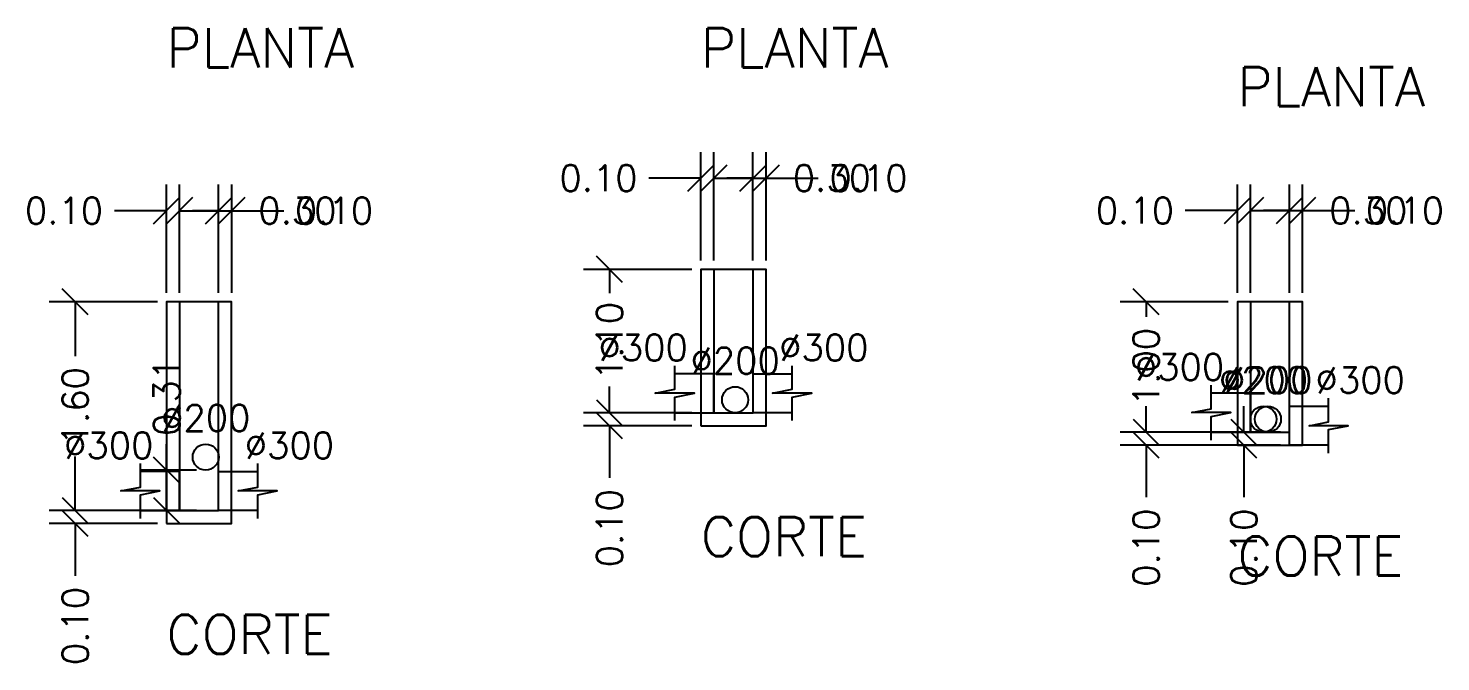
# Model space of a CAD drawing. Extents: x -6997814 to 14282083, y -16 to 289481930.
# Drawn here: x 363493.13 to 363503.96, y 7352392.47 to 7352397.33 of the extents above; entities that cross this region are included whole.
import ezdxf
from ezdxf.enums import TextEntityAlignment as Align

# ---------------------------------------------------------------- set-up
doc = ezdxf.new("R2010")
doc.units = 0
doc.header["$LTSCALE"] = 6.5
doc.header["$PDMODE"] = 3
doc.header["$PDSIZE"] = -0.3
doc.layers.get('0').update_dxf_attribs({"linetype": 'CONTINUOUS'})
doc.layers.get('Defpoints').update_dxf_attribs({"linetype": 'CONTINUOUS'})
for name, color, linetype in [('DETALHE_POCO_COT', 8, 'CONTINUOUS'), ('DETALHE_POCO_FOR', 7, 'CONTINUOUS'), ('DETALHE_POCO_TIT', 5, 'CONTINUOUS'), ('DETALHE_POCO_TUB', 4, 'CONTINUOUS'), ('DETALHE_POCO_TXT', 7, 'CONTINUOUS')]:
    doc.layers.add(name, color=color, linetype=linetype)
doc.styles.add('ROMANS', font='romans.shx')
doc.styles.get("Standard").update_dxf_attribs({"font": 'simplex.shx'})
doc.dimstyles.get("Standard").update_dxf_attribs({"dimtxt": 0.18, "dimasz": 0.18, "dimexe": 0.18, "dimexo": 0.0625, "dimgap": 0.09, "dimtad": 0, "dimtih": 1, "dimtoh": 1, "dimdec": 4, "dimzin": 0, "dimdsep": 46, "dimtxsty": 'Standard', "dimcen": 0.09, "dimadec": 0, "dimazin": 0, "dimtfac": 1, "dimtdec": 4, "dimtofl": 0, "dimtmove": 0, "dimatfit": 3, "dimfxl": 1, "dimtolj": 1, "dimtzin": 0, "dimarcsym": 0})

# ---------------------------------------------------------------- blocks, each defined once
blk = doc.blocks.new('_OBLIQUE')
at = {"color": 0, "linetype": 'ByBlock'}
blk.add_line((-0.5, -0.5), (0.5, 0.5), dxfattribs=at)
blk = doc.blocks.new('*D308')
at = {"layer": 'Defpoints', "color": 0, "lineweight": -2, "transparency": 16777216}
for p in [(363493.487, 7352395.231), (363494.187, 7352395.231), (363494.187, 7352393.631)]:
    blk.add_point(p, dxfattribs=at)
at = {"layer": 'DETALHE_POCO_COT', "color": 0, "lineweight": -2, "transparency": 16777216}
for p, q in [((363494.117, 7352395.231), (363493.287, 7352395.231)), ((363493.487, 7352395.231), (363493.487, 7352394.816)), ((363493.487, 7352393.631), (363493.487, 7352394.045)), ((363494.117, 7352393.631), (363493.287, 7352393.631))]:
    blk.add_line(p, q, dxfattribs=at)
at = {"layer": 'DETALHE_POCO_COT', "color": 0, "lineweight": -2, "transparency": 16777216, "xscale": 0.2, "yscale": 0.2, "zscale": 0.2}
for p, rotation in [((363493.487, 7352395.231), 90), ((363493.487, 7352393.631), 270)]:
    blk.add_blockref('_OBLIQUE', p, dxfattribs=dict(at, rotation=rotation))
at = {"layer": 'DETALHE_POCO_COT', "color": 0, "lineweight": -2, "transparency": 16777216, "insert": (363493.487, 7352394.431), "char_height": 0.2, "attachment_point": 5, "rotation": 90}
blk.add_mtext('\\A1;1.60', dxfattribs=at)
blk = doc.blocks.new('*D309')
at = {"layer": 'Defpoints', "color": 0, "lineweight": -2, "transparency": 16777216}
for p in [(363494.287, 7352395.931), (363494.187, 7352395.231), (363494.287, 7352395.231)]:
    blk.add_point(p, dxfattribs=at)
at = {"layer": 'DETALHE_POCO_COT', "color": 0, "lineweight": -2, "transparency": 16777216}
for p, q in [((363494.187, 7352395.3), (363494.187, 7352396.131)), ((363494.287, 7352395.3), (363494.287, 7352396.131)), ((363494.187, 7352395.931), (363493.787, 7352395.931)), ((363494.287, 7352395.931), (363494.487, 7352395.931))]:
    blk.add_line(p, q, dxfattribs=at)
at = {"layer": 'DETALHE_POCO_COT', "color": 0, "lineweight": -2, "transparency": 16777216, "xscale": 0.2, "yscale": 0.2, "zscale": 0.2}
blk.add_blockref('_OBLIQUE', (363494.187, 7352395.931), dxfattribs=at)
at = {"layer": 'DETALHE_POCO_COT', "color": 0, "lineweight": -2, "transparency": 16777216, "xscale": 0.2, "yscale": 0.2, "zscale": 0.2, "rotation": 180}
blk.add_blockref('_OBLIQUE', (363494.287, 7352395.931), dxfattribs=at)
at = {"layer": 'DETALHE_POCO_COT', "color": 0, "lineweight": -2, "transparency": 16777216, "insert": (363493.401, 7352395.931), "char_height": 0.2, "attachment_point": 5}
blk.add_mtext('\\A1;0.10', dxfattribs=at)
blk = doc.blocks.new('*D310')
at = {"layer": 'Defpoints', "color": 0, "lineweight": -2, "transparency": 16777216}
for p in [(363494.587, 7352395.931), (363494.287, 7352395.231), (363494.587, 7352395.231)]:
    blk.add_point(p, dxfattribs=at)
at = {"layer": 'DETALHE_POCO_COT', "color": 0, "lineweight": -2, "transparency": 16777216}
for p, q in [((363494.287, 7352395.3), (363494.287, 7352396.131)), ((363494.587, 7352395.3), (363494.587, 7352396.131)), ((363494.287, 7352395.931), (363494.587, 7352395.931)), ((363494.587, 7352395.931), (363494.787, 7352395.931))]:
    blk.add_line(p, q, dxfattribs=at)
at = {"layer": 'DETALHE_POCO_COT', "color": 0, "lineweight": -2, "transparency": 16777216, "xscale": 0.2, "yscale": 0.2, "zscale": 0.2, "rotation": 180}
blk.add_blockref('_OBLIQUE', (363494.287, 7352395.931), dxfattribs=at)
at = {"layer": 'DETALHE_POCO_COT', "color": 0, "lineweight": -2, "transparency": 16777216, "xscale": 0.2, "yscale": 0.2, "zscale": 0.2}
blk.add_blockref('_OBLIQUE', (363494.587, 7352395.931), dxfattribs=at)
at = {"layer": 'DETALHE_POCO_COT', "color": 0, "lineweight": -2, "transparency": 16777216, "insert": (363495.191, 7352395.931), "char_height": 0.2, "attachment_point": 5}
blk.add_mtext('\\A1;0.30', dxfattribs=at)
blk = doc.blocks.new('*D311')
at = {"layer": 'Defpoints', "color": 0, "lineweight": -2, "transparency": 16777216}
for p in [(363494.687, 7352395.931), (363494.587, 7352395.231), (363494.687, 7352395.231)]:
    blk.add_point(p, dxfattribs=at)
at = {"layer": 'DETALHE_POCO_COT', "color": 0, "lineweight": -2, "transparency": 16777216}
for p, q in [((363494.587, 7352395.3), (363494.587, 7352396.131)), ((363494.687, 7352395.3), (363494.687, 7352396.131)), ((363494.587, 7352395.931), (363494.387, 7352395.931)), ((363494.687, 7352395.931), (363495.087, 7352395.931))]:
    blk.add_line(p, q, dxfattribs=at)
at = {"layer": 'DETALHE_POCO_COT', "color": 0, "lineweight": -2, "transparency": 16777216, "xscale": 0.2, "yscale": 0.2, "zscale": 0.2}
blk.add_blockref('_OBLIQUE', (363494.587, 7352395.931), dxfattribs=at)
at = {"layer": 'DETALHE_POCO_COT', "color": 0, "lineweight": -2, "transparency": 16777216, "xscale": 0.2, "yscale": 0.2, "zscale": 0.2, "rotation": 180}
blk.add_blockref('_OBLIQUE', (363494.687, 7352395.931), dxfattribs=at)
at = {"layer": 'DETALHE_POCO_COT', "color": 0, "lineweight": -2, "transparency": 16777216, "insert": (363495.472, 7352395.931), "char_height": 0.2, "attachment_point": 5}
blk.add_mtext('\\A1;0.10', dxfattribs=at)
blk = doc.blocks.new('*D312')
at = {"layer": 'Defpoints', "color": 0, "lineweight": -2, "transparency": 16777216}
for p in [(363493.487, 7352393.631), (363494.187, 7352393.631), (363494.187, 7352393.531)]:
    blk.add_point(p, dxfattribs=at)
at = {"layer": 'DETALHE_POCO_COT', "color": 0, "lineweight": -2, "transparency": 16777216}
for p, q in [((363493.487, 7352393.631), (363493.487, 7352393.831)), ((363494.117, 7352393.631), (363493.287, 7352393.631)), ((363494.117, 7352393.531), (363493.287, 7352393.531)), ((363493.487, 7352393.531), (363493.487, 7352393.131))]:
    blk.add_line(p, q, dxfattribs=at)
at = {"layer": 'DETALHE_POCO_COT', "color": 0, "lineweight": -2, "transparency": 16777216, "xscale": 0.2, "yscale": 0.2, "zscale": 0.2}
for p, rotation in [((363493.487, 7352393.631), 270), ((363493.487, 7352393.531), 90)]:
    blk.add_blockref('_OBLIQUE', p, dxfattribs=dict(at, rotation=rotation))
at = {"layer": 'DETALHE_POCO_COT', "color": 0, "lineweight": -2, "transparency": 16777216, "insert": (363493.487, 7352392.745), "char_height": 0.2, "attachment_point": 5, "rotation": 90}
blk.add_mtext('\\A1;0.10', dxfattribs=at)
blk = doc.blocks.new('*D313')
at = {"layer": 'Defpoints', "color": 0, "lineweight": -2, "transparency": 16777216}
for p in [(363494.188, 7352393.941), (363494.488, 7352393.941), (363494.488, 7352393.631)]:
    blk.add_point(p, dxfattribs=at)
at = {"layer": 'DETALHE_POCO_COT', "color": 0, "lineweight": -2, "transparency": 16777216}
for p, q in [((363494.188, 7352393.941), (363494.188, 7352394.141)), ((363494.418, 7352393.941), (363493.988, 7352393.941)), ((363494.188, 7352393.631), (363494.188, 7352393.941)), ((363494.418, 7352393.631), (363493.988, 7352393.631))]:
    blk.add_line(p, q, dxfattribs=at)
at = {"layer": 'DETALHE_POCO_COT', "color": 0, "lineweight": -2, "transparency": 16777216, "xscale": 0.2, "yscale": 0.2, "zscale": 0.2}
for p, rotation in [((363494.188, 7352393.941), 90), ((363494.188, 7352393.631), 270)]:
    blk.add_blockref('_OBLIQUE', p, dxfattribs=dict(at, rotation=rotation))
at = {"layer": 'DETALHE_POCO_COT', "color": 0, "lineweight": -2, "transparency": 16777216, "insert": (363494.188, 7352394.503), "char_height": 0.2, "attachment_point": 5, "rotation": 90}
blk.add_mtext('\\A1;0.31', dxfattribs=at)
blk = doc.blocks.new('*D315')
at = {"layer": 'Defpoints', "color": 0, "lineweight": -2, "transparency": 16777216}
for p in [(363497.585, 7352395.481), (363498.285, 7352395.481), (363498.285, 7352394.381)]:
    blk.add_point(p, dxfattribs=at)
at = {"layer": 'DETALHE_POCO_COT', "color": 0, "lineweight": -2, "transparency": 16777216}
for p, q in [((363498.216, 7352395.481), (363497.385, 7352395.481)), ((363497.585, 7352395.481), (363497.585, 7352395.297)), ((363497.585, 7352394.381), (363497.585, 7352394.564)), ((363498.216, 7352394.381), (363497.385, 7352394.381))]:
    blk.add_line(p, q, dxfattribs=at)
at = {"layer": 'DETALHE_POCO_COT', "color": 0, "lineweight": -2, "transparency": 16777216, "xscale": 0.2, "yscale": 0.2, "zscale": 0.2}
for p, rotation in [((363497.585, 7352395.481), 90), ((363497.585, 7352394.381), 270)]:
    blk.add_blockref('_OBLIQUE', p, dxfattribs=dict(at, rotation=rotation))
at = {"layer": 'DETALHE_POCO_COT', "color": 0, "lineweight": -2, "transparency": 16777216, "insert": (363497.585, 7352394.931), "char_height": 0.2, "attachment_point": 5, "rotation": 90}
blk.add_mtext('\\A1;1.10', dxfattribs=at)
blk = doc.blocks.new('*D316')
at = {"layer": 'Defpoints', "color": 0, "lineweight": -2, "transparency": 16777216}
for p in [(363498.385, 7352396.181), (363498.285, 7352395.481), (363498.385, 7352395.481)]:
    blk.add_point(p, dxfattribs=at)
at = {"layer": 'DETALHE_POCO_COT', "color": 0, "lineweight": -2, "transparency": 16777216}
for p, q in [((363498.285, 7352395.55), (363498.285, 7352396.381)), ((363498.385, 7352395.55), (363498.385, 7352396.381)), ((363498.285, 7352396.181), (363497.885, 7352396.181)), ((363498.385, 7352396.181), (363498.585, 7352396.181))]:
    blk.add_line(p, q, dxfattribs=at)
at = {"layer": 'DETALHE_POCO_COT', "color": 0, "lineweight": -2, "transparency": 16777216, "xscale": 0.2, "yscale": 0.2, "zscale": 0.2}
blk.add_blockref('_OBLIQUE', (363498.285, 7352396.181), dxfattribs=at)
at = {"layer": 'DETALHE_POCO_COT', "color": 0, "lineweight": -2, "transparency": 16777216, "xscale": 0.2, "yscale": 0.2, "zscale": 0.2, "rotation": 180}
blk.add_blockref('_OBLIQUE', (363498.385, 7352396.181), dxfattribs=at)
at = {"layer": 'DETALHE_POCO_COT', "color": 0, "lineweight": -2, "transparency": 16777216, "insert": (363497.5, 7352396.181), "char_height": 0.2, "attachment_point": 5}
blk.add_mtext('\\A1;0.10', dxfattribs=at)
blk = doc.blocks.new('*D317')
at = {"layer": 'Defpoints', "color": 0, "lineweight": -2, "transparency": 16777216}
for p in [(363498.685, 7352396.181), (363498.385, 7352395.481), (363498.685, 7352395.481)]:
    blk.add_point(p, dxfattribs=at)
at = {"layer": 'DETALHE_POCO_COT', "color": 0, "lineweight": -2, "transparency": 16777216}
for p, q in [((363498.385, 7352395.55), (363498.385, 7352396.381)), ((363498.685, 7352395.55), (363498.685, 7352396.381)), ((363498.385, 7352396.181), (363498.685, 7352396.181)), ((363498.685, 7352396.181), (363498.885, 7352396.181))]:
    blk.add_line(p, q, dxfattribs=at)
at = {"layer": 'DETALHE_POCO_COT', "color": 0, "lineweight": -2, "transparency": 16777216, "xscale": 0.2, "yscale": 0.2, "zscale": 0.2, "rotation": 180}
blk.add_blockref('_OBLIQUE', (363498.385, 7352396.181), dxfattribs=at)
at = {"layer": 'DETALHE_POCO_COT', "color": 0, "lineweight": -2, "transparency": 16777216, "xscale": 0.2, "yscale": 0.2, "zscale": 0.2}
blk.add_blockref('_OBLIQUE', (363498.685, 7352396.181), dxfattribs=at)
at = {"layer": 'DETALHE_POCO_COT', "color": 0, "lineweight": -2, "transparency": 16777216, "insert": (363499.29, 7352396.181), "char_height": 0.2, "attachment_point": 5}
blk.add_mtext('\\A1;0.30', dxfattribs=at)
blk = doc.blocks.new('*D318')
at = {"layer": 'Defpoints', "color": 0, "lineweight": -2, "transparency": 16777216}
for p in [(363498.785, 7352396.181), (363498.685, 7352395.481), (363498.785, 7352395.481)]:
    blk.add_point(p, dxfattribs=at)
at = {"layer": 'DETALHE_POCO_COT', "color": 0, "lineweight": -2, "transparency": 16777216}
for p, q in [((363498.685, 7352395.55), (363498.685, 7352396.381)), ((363498.785, 7352395.55), (363498.785, 7352396.381)), ((363498.685, 7352396.181), (363498.485, 7352396.181)), ((363498.785, 7352396.181), (363499.185, 7352396.181))]:
    blk.add_line(p, q, dxfattribs=at)
at = {"layer": 'DETALHE_POCO_COT', "color": 0, "lineweight": -2, "transparency": 16777216, "xscale": 0.2, "yscale": 0.2, "zscale": 0.2}
blk.add_blockref('_OBLIQUE', (363498.685, 7352396.181), dxfattribs=at)
at = {"layer": 'DETALHE_POCO_COT', "color": 0, "lineweight": -2, "transparency": 16777216, "xscale": 0.2, "yscale": 0.2, "zscale": 0.2, "rotation": 180}
blk.add_blockref('_OBLIQUE', (363498.785, 7352396.181), dxfattribs=at)
at = {"layer": 'DETALHE_POCO_COT', "color": 0, "lineweight": -2, "transparency": 16777216, "insert": (363499.571, 7352396.181), "char_height": 0.2, "attachment_point": 5}
blk.add_mtext('\\A1;0.10', dxfattribs=at)
blk = doc.blocks.new('*D319')
at = {"layer": 'Defpoints', "color": 0, "lineweight": -2, "transparency": 16777216}
for p in [(363497.585, 7352394.381), (363498.285, 7352394.381), (363498.285, 7352394.281)]:
    blk.add_point(p, dxfattribs=at)
at = {"layer": 'DETALHE_POCO_COT', "color": 0, "lineweight": -2, "transparency": 16777216}
for p, q in [((363497.585, 7352394.381), (363497.585, 7352394.581)), ((363498.216, 7352394.381), (363497.385, 7352394.381)), ((363498.216, 7352394.281), (363497.385, 7352394.281)), ((363497.585, 7352394.281), (363497.585, 7352393.881))]:
    blk.add_line(p, q, dxfattribs=at)
at = {"layer": 'DETALHE_POCO_COT', "color": 0, "lineweight": -2, "transparency": 16777216, "xscale": 0.2, "yscale": 0.2, "zscale": 0.2}
for p, rotation in [((363497.585, 7352394.381), 270), ((363497.585, 7352394.281), 90)]:
    blk.add_blockref('_OBLIQUE', p, dxfattribs=dict(at, rotation=rotation))
at = {"layer": 'DETALHE_POCO_COT', "color": 0, "lineweight": -2, "transparency": 16777216, "insert": (363497.585, 7352393.495), "char_height": 0.2, "attachment_point": 5, "rotation": 90}
blk.add_mtext('\\A1;0.10', dxfattribs=at)
blk = doc.blocks.new('*D321')
at = {"layer": 'Defpoints', "color": 0, "lineweight": -2, "transparency": 16777216}
for p in [(363501.7, 7352395.232), (363502.4, 7352395.232), (363502.4, 7352394.232)]:
    blk.add_point(p, dxfattribs=at)
at = {"layer": 'DETALHE_POCO_COT', "color": 0, "lineweight": -2, "transparency": 16777216}
for p, q in [((363502.33, 7352395.232), (363501.5, 7352395.232)), ((363501.7, 7352395.232), (363501.7, 7352395.117)), ((363501.7, 7352394.232), (363501.7, 7352394.346)), ((363502.33, 7352394.232), (363501.5, 7352394.232))]:
    blk.add_line(p, q, dxfattribs=at)
at = {"layer": 'DETALHE_POCO_COT', "color": 0, "lineweight": -2, "transparency": 16777216, "xscale": 0.2, "yscale": 0.2, "zscale": 0.2}
for p, rotation in [((363501.7, 7352395.232), 90), ((363501.7, 7352394.232), 270)]:
    blk.add_blockref('_OBLIQUE', p, dxfattribs=dict(at, rotation=rotation))
at = {"layer": 'DETALHE_POCO_COT', "color": 0, "lineweight": -2, "transparency": 16777216, "insert": (363501.7, 7352394.732), "char_height": 0.2, "attachment_point": 5, "rotation": 90}
blk.add_mtext('\\A1;1.00', dxfattribs=at)
blk = doc.blocks.new('*D322')
at = {"layer": 'Defpoints', "color": 0, "lineweight": -2, "transparency": 16777216}
for p in [(363502.5, 7352395.932), (363502.4, 7352395.232), (363502.5, 7352395.232)]:
    blk.add_point(p, dxfattribs=at)
at = {"layer": 'DETALHE_POCO_COT', "color": 0, "lineweight": -2, "transparency": 16777216}
for p, q in [((363502.4, 7352395.301), (363502.4, 7352396.132)), ((363502.5, 7352395.301), (363502.5, 7352396.132)), ((363502.4, 7352395.932), (363502, 7352395.932)), ((363502.5, 7352395.932), (363502.7, 7352395.932))]:
    blk.add_line(p, q, dxfattribs=at)
at = {"layer": 'DETALHE_POCO_COT', "color": 0, "lineweight": -2, "transparency": 16777216, "xscale": 0.2, "yscale": 0.2, "zscale": 0.2}
blk.add_blockref('_OBLIQUE', (363502.4, 7352395.932), dxfattribs=at)
at = {"layer": 'DETALHE_POCO_COT', "color": 0, "lineweight": -2, "transparency": 16777216, "xscale": 0.2, "yscale": 0.2, "zscale": 0.2, "rotation": 180}
blk.add_blockref('_OBLIQUE', (363502.5, 7352395.932), dxfattribs=at)
at = {"layer": 'DETALHE_POCO_COT', "color": 0, "lineweight": -2, "transparency": 16777216, "insert": (363501.614, 7352395.932), "char_height": 0.2, "attachment_point": 5}
blk.add_mtext('\\A1;0.10', dxfattribs=at)
blk = doc.blocks.new('*D323')
at = {"layer": 'Defpoints', "color": 0, "lineweight": -2, "transparency": 16777216}
for p in [(363502.8, 7352395.932), (363502.5, 7352395.232), (363502.8, 7352395.232)]:
    blk.add_point(p, dxfattribs=at)
at = {"layer": 'DETALHE_POCO_COT', "color": 0, "lineweight": -2, "transparency": 16777216}
for p, q in [((363502.5, 7352395.301), (363502.5, 7352396.132)), ((363502.8, 7352395.301), (363502.8, 7352396.132)), ((363502.5, 7352395.932), (363502.8, 7352395.932)), ((363502.8, 7352395.932), (363503, 7352395.932))]:
    blk.add_line(p, q, dxfattribs=at)
at = {"layer": 'DETALHE_POCO_COT', "color": 0, "lineweight": -2, "transparency": 16777216, "xscale": 0.2, "yscale": 0.2, "zscale": 0.2, "rotation": 180}
blk.add_blockref('_OBLIQUE', (363502.5, 7352395.932), dxfattribs=at)
at = {"layer": 'DETALHE_POCO_COT', "color": 0, "lineweight": -2, "transparency": 16777216, "xscale": 0.2, "yscale": 0.2, "zscale": 0.2}
blk.add_blockref('_OBLIQUE', (363502.8, 7352395.932), dxfattribs=at)
at = {"layer": 'DETALHE_POCO_COT', "color": 0, "lineweight": -2, "transparency": 16777216, "insert": (363503.404, 7352395.932), "char_height": 0.2, "attachment_point": 5}
blk.add_mtext('\\A1;0.30', dxfattribs=at)
blk = doc.blocks.new('*D324')
at = {"layer": 'Defpoints', "color": 0, "lineweight": -2, "transparency": 16777216}
for p in [(363502.9, 7352395.932), (363502.8, 7352395.232), (363502.9, 7352395.232)]:
    blk.add_point(p, dxfattribs=at)
at = {"layer": 'DETALHE_POCO_COT', "color": 0, "lineweight": -2, "transparency": 16777216}
for p, q in [((363502.8, 7352395.301), (363502.8, 7352396.132)), ((363502.9, 7352395.301), (363502.9, 7352396.132)), ((363502.8, 7352395.932), (363502.6, 7352395.932)), ((363502.9, 7352395.932), (363503.3, 7352395.932))]:
    blk.add_line(p, q, dxfattribs=at)
at = {"layer": 'DETALHE_POCO_COT', "color": 0, "lineweight": -2, "transparency": 16777216, "xscale": 0.2, "yscale": 0.2, "zscale": 0.2}
blk.add_blockref('_OBLIQUE', (363502.8, 7352395.932), dxfattribs=at)
at = {"layer": 'DETALHE_POCO_COT', "color": 0, "lineweight": -2, "transparency": 16777216, "xscale": 0.2, "yscale": 0.2, "zscale": 0.2, "rotation": 180}
blk.add_blockref('_OBLIQUE', (363502.9, 7352395.932), dxfattribs=at)
at = {"layer": 'DETALHE_POCO_COT', "color": 0, "lineweight": -2, "transparency": 16777216, "insert": (363503.685, 7352395.932), "char_height": 0.2, "attachment_point": 5}
blk.add_mtext('\\A1;0.10', dxfattribs=at)
blk = doc.blocks.new('*D325')
at = {"layer": 'Defpoints', "color": 0, "lineweight": -2, "transparency": 16777216}
for p in [(363501.7, 7352394.232), (363502.4, 7352394.232), (363502.4, 7352394.132)]:
    blk.add_point(p, dxfattribs=at)
at = {"layer": 'DETALHE_POCO_COT', "color": 0, "lineweight": -2, "transparency": 16777216}
for p, q in [((363501.7, 7352394.232), (363501.7, 7352394.432)), ((363502.33, 7352394.232), (363501.5, 7352394.232)), ((363502.33, 7352394.132), (363501.5, 7352394.132)), ((363501.7, 7352394.132), (363501.7, 7352393.732))]:
    blk.add_line(p, q, dxfattribs=at)
at = {"layer": 'DETALHE_POCO_COT', "color": 0, "lineweight": -2, "transparency": 16777216, "xscale": 0.2, "yscale": 0.2, "zscale": 0.2}
for p, rotation in [((363501.7, 7352394.232), 270), ((363501.7, 7352394.132), 90)]:
    blk.add_blockref('_OBLIQUE', p, dxfattribs=dict(at, rotation=rotation))
at = {"layer": 'DETALHE_POCO_COT', "color": 0, "lineweight": -2, "transparency": 16777216, "insert": (363501.7, 7352393.346), "char_height": 0.2, "attachment_point": 5, "rotation": 90}
blk.add_mtext('\\A1;0.10', dxfattribs=at)
blk = doc.blocks.new('*D326')
at = {"layer": 'Defpoints', "color": 0, "lineweight": -2, "transparency": 16777216}
for p in [(363502.8, 7352394.232), (363502.45, 7352394.132), (363502.8, 7352394.132)]:
    blk.add_point(p, dxfattribs=at)
at = {"layer": 'DETALHE_POCO_COT', "color": 0, "lineweight": -2, "transparency": 16777216}
for p, q in [((363502.45, 7352394.232), (363502.45, 7352394.432)), ((363502.73, 7352394.232), (363502.25, 7352394.232)), ((363502.73, 7352394.132), (363502.25, 7352394.132)), ((363502.45, 7352394.132), (363502.45, 7352393.732))]:
    blk.add_line(p, q, dxfattribs=at)
at = {"layer": 'DETALHE_POCO_COT', "color": 0, "lineweight": -2, "transparency": 16777216, "xscale": 0.2, "yscale": 0.2, "zscale": 0.2}
for p, rotation in [((363502.45, 7352394.232), 270), ((363502.45, 7352394.132), 90)]:
    blk.add_blockref('_OBLIQUE', p, dxfattribs=dict(at, rotation=rotation))
at = {"layer": 'DETALHE_POCO_COT', "color": 0, "lineweight": -2, "transparency": 16777216, "insert": (363502.45, 7352393.346), "char_height": 0.2, "attachment_point": 5, "rotation": 90}
blk.add_mtext('\\A1;0.10', dxfattribs=at)

msp = doc.modelspace()

# ---------------------------------------------------------------- linework, layer by layer
at = {"layer": 'DETALHE_POCO_FOR', "linetype": 'Continuous', "lineweight": -2}
for points in [[(363498.28528, 7352394.2806), (363498.78528, 7352394.2806), (363498.78528, 7352395.4806), (363498.28528, 7352395.4806)], [(363498.38528, 7352394.3806), (363498.68528, 7352394.3806), (363498.68528, 7352395.4806), (363498.38528, 7352395.4806)], [(363494.18671, 7352393.5306), (363494.68671, 7352393.5306), (363494.68671, 7352395.2306), (363494.18671, 7352395.2306)], [(363494.28671, 7352393.6306), (363494.58671, 7352393.6306), (363494.58671, 7352395.2306), (363494.28671, 7352395.2306)], [(363502.39956, 7352394.13167), (363502.89956, 7352394.13167), (363502.89956, 7352395.23167), (363502.39956, 7352395.23167)], [(363502.49956, 7352394.23167), (363502.79956, 7352394.23167), (363502.79956, 7352395.23167), (363502.49956, 7352395.23167)]]:
    msp.add_lwpolyline(points, close=True, dxfattribs=at)
at = {"layer": 'DETALHE_POCO_TUB', "linetype": 'Continuous', "lineweight": -2}
for points in [[(363498.08528, 7352394.3206), (363498.08528, 7352394.5006), (363498.23528, 7352394.5306), (363497.93528, 7352394.5306), (363498.08528, 7352394.5606), (363498.08528, 7352394.7406)], [(363498.98528, 7352394.3206), (363498.98528, 7352394.5006), (363499.13528, 7352394.5306), (363498.83528, 7352394.5306), (363498.98528, 7352394.5606), (363498.98528, 7352394.7406)], [(363498.08528, 7352394.3806), (363498.38528, 7352394.3806), (363498.38528, 7352394.6806), (363498.08528, 7352394.6806)], [(363498.98528, 7352394.3806), (363498.68528, 7352394.3806), (363498.68528, 7352394.6806), (363498.98528, 7352394.6806)], [(363502.19956, 7352394.17167), (363502.19956, 7352394.35167), (363502.34956, 7352394.38167), (363502.04956, 7352394.38167), (363502.19956, 7352394.41167), (363502.19956, 7352394.59167)], [(363502.19956, 7352394.23167), (363502.49956, 7352394.23167), (363502.49956, 7352394.53167), (363502.19956, 7352394.53167)], [(363503.09956, 7352394.07167), (363503.09956, 7352394.25167), (363503.24956, 7352394.28167), (363502.94956, 7352394.28167), (363503.09956, 7352394.31167), (363503.09956, 7352394.49167)], [(363503.09956, 7352394.13167), (363502.79956, 7352394.13167), (363502.79956, 7352394.43167), (363503.09956, 7352394.43167)], [(363493.98671, 7352393.5706), (363493.98671, 7352393.7506), (363494.13671, 7352393.7806), (363493.83671, 7352393.7806), (363493.98671, 7352393.8106), (363493.98671, 7352393.9906)], [(363493.98671, 7352393.6306), (363494.28671, 7352393.6306), (363494.28671, 7352393.9306), (363493.98671, 7352393.9306)], [(363494.88671, 7352393.6306), (363494.58671, 7352393.6306), (363494.58671, 7352393.9306), (363494.88671, 7352393.9306)], [(363494.88671, 7352393.5706), (363494.88671, 7352393.7506), (363495.03671, 7352393.7806), (363494.73671, 7352393.7806), (363494.88671, 7352393.8106), (363494.88671, 7352393.9906)]]:
    msp.add_lwpolyline(points, dxfattribs=at)
for centre in [(363498.54777, 7352394.4806), (363502.59969, 7352394.33167), (363502.63394, 7352394.33167), (363494.48794, 7352394.0406)]:
    msp.add_circle(centre, 0.1, dxfattribs=at)

# ---------------------------------------------------------------- texts
at = {"layer": 'DETALHE_POCO_TIT', "linetype": 'Continuous', "lineweight": -2, "style": 'ROMANS'}
for s, p in [('PLANTA', (363494.18671, 7352397.0306)), ('PLANTA', (363498.28528, 7352397.0306)), ('PLANTA', (363502.39956, 7352396.73167)), ('CORTE', (363498.28528, 7352393.2806)), ('CORTE', (363502.39956, 7352393.13167)), ('CORTE', (363494.18671, 7352392.5306))]:
    msp.add_text(s, height=0.3, dxfattribs=at).set_placement(p)
at = {"layer": 'DETALHE_POCO_TXT', "linetype": 'Continuous', "lineweight": -2, "style": 'ROMANS'}
for p in [(363498.18528, 7352394.7806), (363502.29956, 7352394.63167), (363494.08671, 7352394.0306)]:
    msp.add_text('%%C300', height=0.2, dxfattribs=at).set_placement(p, align=Align.RIGHT)
for p in [(363498.88528, 7352394.7806), (363502.99956, 7352394.53167), (363494.78671, 7352394.0306)]:
    msp.add_text('%%C300', height=0.2, dxfattribs=at).set_placement(p)
for p in [(363498.54777, 7352394.6806), (363502.59969, 7352394.53167), (363502.63394, 7352394.53167), (363494.48794, 7352394.2406)]:
    msp.add_text('%%C200', height=0.2, dxfattribs=at).set_placement(p, align=Align.CENTER)

# ---------------------------------------------------------------- dimensions: what is measured, and where the dimension line sits
at = {"layer": 'DETALHE_POCO_COT', "lineweight": -2}
for base, p1, p2, text, override, picture, middle in [((363498.38528, 7352396.1806), (363498.28528, 7352395.4806), (363498.38528, 7352395.4806), '0.10', {"dimscale": 1.111111, "dimjust": 1, "dimtih": 0, "dimtoh": 0, "dimblk1": 'OBLIQUE', "dimblk2": 'OBLIQUE', "dimsah": 1}, '*D316', (363497.49956, 7352396.1806)), ((363498.68528, 7352396.1806), (363498.38528, 7352395.4806), (363498.68528, 7352395.4806), '0.30', {"dimscale": 1.111111, "dimtih": 0, "dimtoh": 0, "dimblk1": 'OBLIQUE', "dimblk2": 'OBLIQUE', "dimsah": 1}, '*D317', (363499.29004, 7352396.1806)), ((363498.78528, 7352396.1806), (363498.68528, 7352395.4806), (363498.78528, 7352395.4806), '0.10', {"dimscale": 1.111111, "dimjust": 2, "dimtih": 0, "dimtoh": 0, "dimblk1": 'OBLIQUE', "dimblk2": 'OBLIQUE', "dimsah": 1}, '*D318', (363499.57099, 7352396.1806)), ((363494.28671, 7352395.9306), (363494.18671, 7352395.2306), (363494.28671, 7352395.2306), '0.10', {"dimscale": 1.111111, "dimjust": 1, "dimtih": 0, "dimtoh": 0, "dimblk1": 'OBLIQUE', "dimblk2": 'OBLIQUE', "dimsah": 1}, '*D309', (363493.40099, 7352395.9306)), ((363494.58671, 7352395.9306), (363494.28671, 7352395.2306), (363494.58671, 7352395.2306), '0.30', {"dimscale": 1.111111, "dimtih": 0, "dimtoh": 0, "dimblk1": 'OBLIQUE', "dimblk2": 'OBLIQUE', "dimsah": 1}, '*D310', (363495.19147, 7352395.9306)), ((363494.68671, 7352395.9306), (363494.58671, 7352395.2306), (363494.68671, 7352395.2306), '0.10', {"dimscale": 1.111111, "dimjust": 2, "dimtih": 0, "dimtoh": 0, "dimblk1": 'OBLIQUE', "dimblk2": 'OBLIQUE', "dimsah": 1}, '*D311', (363495.47242, 7352395.9306)), ((363502.49956, 7352395.93167), (363502.39956, 7352395.23167), (363502.49956, 7352395.23167), '0.10', {"dimscale": 1.111111, "dimjust": 1, "dimtih": 0, "dimtoh": 0, "dimblk1": 'OBLIQUE', "dimblk2": 'OBLIQUE', "dimsah": 1}, '*D322', (363501.61385, 7352395.93167)), ((363502.79956, 7352395.93167), (363502.49956, 7352395.23167), (363502.79956, 7352395.23167), '0.30', {"dimscale": 1.111111, "dimtih": 0, "dimtoh": 0, "dimblk1": 'OBLIQUE', "dimblk2": 'OBLIQUE', "dimsah": 1}, '*D323', (363503.40433, 7352395.93167)), ((363502.89956, 7352395.93167), (363502.79956, 7352395.23167), (363502.89956, 7352395.23167), '0.10', {"dimscale": 1.111111, "dimjust": 2, "dimtih": 0, "dimtoh": 0, "dimblk1": 'OBLIQUE', "dimblk2": 'OBLIQUE', "dimsah": 1}, '*D324', (363503.68528, 7352395.93167))]:
    dim = msp.add_linear_dim(base=base, p1=p1, p2=p2, text=text, dimstyle='Standard', override=override, dxfattribs=at)
    dim.commit()
    dim.dimension.update_dxf_attribs({"geometry": picture, "text_midpoint": middle})
for base, p1, p2, text, override, picture, middle in [((363497.58528, 7352395.4806), (363498.28528, 7352394.3806), (363498.28528, 7352395.4806), '1.10', {"dimscale": 1.111111, "dimtih": 0, "dimtoh": 0, "dimblk1": 'OBLIQUE', "dimblk2": 'OBLIQUE', "dimsah": 1}, '*D315', (363497.58528, 7352394.9306)), ((363493.48671, 7352395.2306), (363494.18671, 7352393.6306), (363494.18671, 7352395.2306), '1.60', {"dimscale": 1.111111, "dimtih": 0, "dimtoh": 0, "dimblk1": 'OBLIQUE', "dimblk2": 'OBLIQUE', "dimsah": 1}, '*D308', (363493.48671, 7352394.4306)), ((363501.69956, 7352395.23167), (363502.39956, 7352394.23167), (363502.39956, 7352395.23167), '1.00', {"dimscale": 1.111111, "dimtih": 0, "dimtoh": 0, "dimblk1": 'OBLIQUE', "dimblk2": 'OBLIQUE', "dimsah": 1}, '*D321', (363501.69956, 7352394.73167)), ((363494.18794, 7352393.9406), (363494.48794, 7352393.6306), (363494.48794, 7352393.9406), '0.31', {"dimscale": 1.111111, "dimtih": 0, "dimtoh": 0, "dimblk1": 'OBLIQUE', "dimblk2": 'OBLIQUE', "dimsah": 1}, '*D313', (363494.18794, 7352394.50251)), ((363497.58528, 7352394.3806), (363498.28528, 7352394.2806), (363498.28528, 7352394.3806), '0.10', {"dimscale": 1.111111, "dimjust": 1, "dimtih": 0, "dimtoh": 0, "dimblk1": 'OBLIQUE', "dimblk2": 'OBLIQUE', "dimsah": 1}, '*D319', (363497.58528, 7352393.49489)), ((363501.69956, 7352394.23167), (363502.39956, 7352394.13167), (363502.39956, 7352394.23167), '0.10', {"dimscale": 1.111111, "dimjust": 1, "dimtih": 0, "dimtoh": 0, "dimblk1": 'OBLIQUE', "dimblk2": 'OBLIQUE', "dimsah": 1}, '*D325', (363501.69956, 7352393.34596)), ((363502.44956, 7352394.13167), (363502.79956, 7352394.23167), (363502.79956, 7352394.13167), '0.10', {"dimscale": 1.111111, "dimtih": 0, "dimtoh": 0, "dimblk1": 'OBLIQUE', "dimblk2": 'OBLIQUE', "dimsah": 1}, '*D326', (363502.44956, 7352393.34596)), ((363493.48671, 7352393.6306), (363494.18671, 7352393.5306), (363494.18671, 7352393.6306), '0.10', {"dimscale": 1.111111, "dimjust": 1, "dimtih": 0, "dimtoh": 0, "dimblk1": 'OBLIQUE', "dimblk2": 'OBLIQUE', "dimsah": 1}, '*D312', (363493.48671, 7352392.74489))]:
    dim = msp.add_linear_dim(base=base, p1=p1, p2=p2, angle=90, text=text, dimstyle='Standard', override=override, dxfattribs=at)
    dim.commit()
    dim.dimension.update_dxf_attribs({"geometry": picture, "text_midpoint": middle})

doc.saveas('drawing.dxf')
